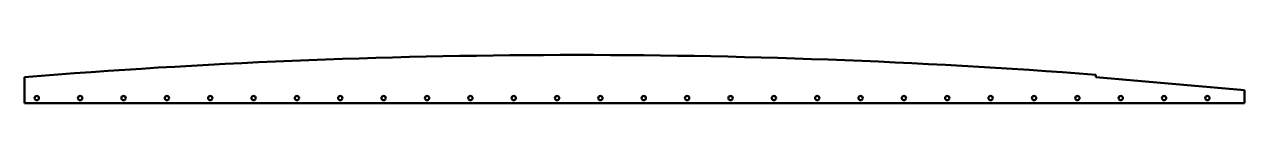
# Model space of a CAD drawing. Header units: millimetres. Extents: x 0 to 1970, y 0 to 78.
import ezdxf

# ---------------------------------------------------------------- set-up
doc = ezdxf.new("R2010")
doc.units = ezdxf.units.MM
doc.layers.add('IV_INTERIOR_PROFILES', color=7, linetype='Continuous', lineweight=50)
doc.layers.add('IV_OUTER_PROFILE', color=7, linetype='Continuous', lineweight=50)

msp = doc.modelspace()

# ---------------------------------------------------------------- linework, layer by layer
at = {"layer": 'IV_INTERIOR_PROFILES'}
for centre in [(20.1, 8), (90.1, 8), (160.1, 8), (230.1, 8), (300.1, 8), (370.1, 8), (440.1, 8), (510.1, 8), (580.1, 8), (650.1, 8), (720.1, 8), (790.1, 8), (860.1, 8), (930.1, 8), (1000.1, 8), (1070.1, 8), (1140.1, 8), (1210.1, 8), (1280.1, 8), (1350.1, 8), (1420.1, 8), (1490.1, 8), (1560.1, 8), (1630.1, 8), (1700.1, 8), (1770.1, 8), (1840.1, 8), (1910.1, 8)]:
    msp.add_circle(centre, 3.5, dxfattribs=at)
at = {"layer": 'IV_OUTER_PROFILE'}
for p, q in [((0.1, 0), (0.1, 42)), ((1730.1, 45.9), (1730.1, 41.9)), ((1730.1, 41.9), (1970.1, 21)), ((1970.1, 21), (1970.1, 0)), ((1970.1, 0), (0.1, 0))]:
    msp.add_line(p, q, dxfattribs=at)
msp.add_arc((890.1, -10972.1), 11050, 85.64042, 94.61992, dxfattribs=at)

doc.saveas('drawing.dxf')
